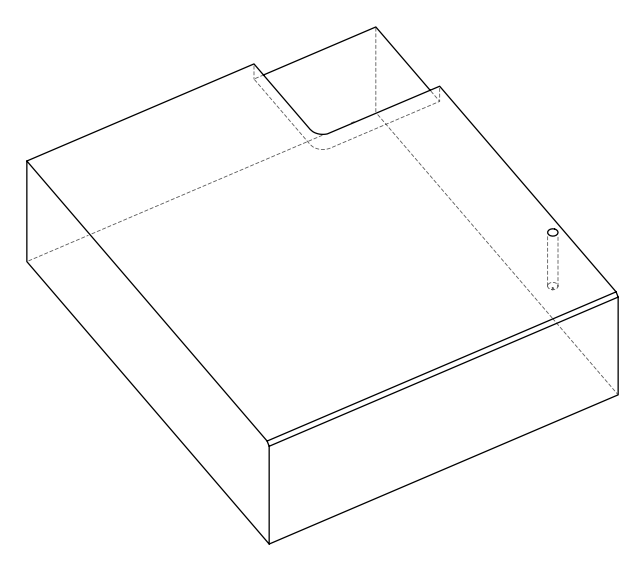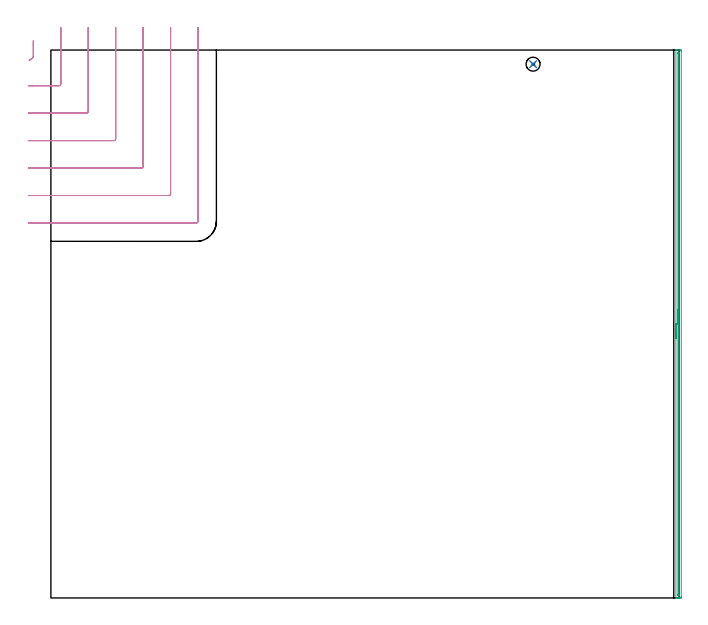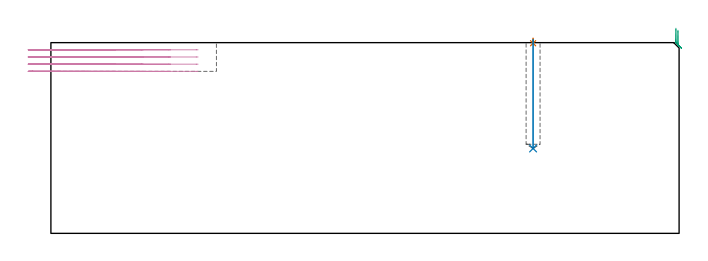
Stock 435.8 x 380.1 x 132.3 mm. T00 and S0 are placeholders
(PLAN: 4 operations, 3 tool changes, 15 min)
(1 SPOT_DRILL | STEP1POCKET | NXT0321_9005460120000 | 0.03 min | 1 mm3)
(2 DRILL_BLIND_HOLE_INTO_CENTER | STEP1POCKET | UGT0301_492 | 0.3 min | 5249 mm3)
(3 AREA_MILL | FG_CHAMFER_SURFACE | UGT0205_001 | 6.23 min | 2602 mm3)
(4 MILL_CORNER_NOTCH_RECTANGULAR | CORNER_NOTCH_RECTANGULAR | UGT0201_109 | Follow Part, ap 6.35, ae 75% | 8.43 min | 302356 mm3)
(TOOL NXT0321_9005460120000 | NC Spot Drill, 142deg, 12mm, Carbide, Uncoated | D12 PA142 FL30 Z2)
(TOOL UGT0301_492 | Carbide Drill 9.7 mm | D9.7 PA118 FL87 Z2)
(TOOL UGT0205_001 | Chamfer Mill 20 x 3 x 45 deg. | D20 FL50 Z2)
(TOOL UGT0201_109 | End Mill 25.4 mm | D25.4 FL25 Z2)
(OP 1 SPOT_DRILL)
G17 G21 G94 G90
T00 M6
G54
G17 G0 G90 X334.5 Y370.3 S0 M3
G43 Z142.3 H0
G94 G81 G98 Z131.883 F250. R135.3
G80
M5
M2
(OP 2 DRILL_BLIND_HOLE_INTO_CENTER)
G17 G21 G94 G90
T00 M6
G54
G17 G0 G90 X334.5 Y370.3 S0 M3
G43 Z142.3 H0
G94 G81 G98 Z58.9 F250. R134.3
G80
M5
M2
(OP 3 AREA_MILL)
G17 G21 G94 G90
T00 M6
G54
G17 G0 G90 X433.6 Y180.05 S1061 M3
G43 Z142.3 H0
G94 G1 Y180.088 Z141.428 F250.
Y180.202 Z140.563
Y180.391 Z139.712
Y180.653 Z138.88
Y180.987 Z138.074
Y181.39 Z137.3
Y181.858 Z136.564
Y182.39 Z135.872
Y182.979 Z135.229
Y183.622 Z134.639
Y184.314 Z134.108
Y185.05 Z133.64
Y185.824 Z133.237
Y186.63 Z132.903
Y187.462 Z132.641
Y188.313 Z132.452
Y189.178 Z132.338
Y190.05 Z132.3
Y379.926
X433.603 Y380.091 Z132.288
X433.63 Y380.1 Z132.261
X434.005 Z131.894
X434.317 Z131.583
X435.007 Z130.888
X436.238 Z129.659
X436.78 Y380.096 Z129.115
X437.291 Y380.091 Z128.605
X437.294 Y379.998 Z128.602
X437.299 Y379.479 Z128.601
X437.3 Y378.955 Z128.6
Y0.989
X437.299 Y0.621 Z128.601
X437.294 Y0.102 Z128.602
X437.291 Y0.008 Z128.605
X436.78 Y0. Z129.115
X436.238 Z129.659
X435.893 Z130.003
X435.352 Z130.545
X435.007 Z130.888
X434.317 Z131.582
X434.005 Z131.894
X433.63 Z132.261
X433.603 Y0.009 Z132.288
X433.6 Y0.173 Z132.3
Y190.05
X435.014 Z130.886
Y377.678
X435.015 Y377.912 Z130.885
X435.018 Y378.022 Z130.882
X435.021 Y378.074 Z130.879
X435.024 Y378.09 Z130.876
X435.046 Y378.092 Z130.854
X435.248 Y378.097 Z130.652
X435.489 Y378.099 Z130.411
X435.747 Y378.096 Z130.153
X435.859 Y378.092 Z130.041
X435.877 Y378.09 Z130.023
X435.879 Y378.074 Z130.021
X435.883 Y378.023 Z130.017
X435.885 Y377.915 Z130.015
X435.886 Y377.7 Z130.014
X435.885 Y2.184 Z130.015
X435.884 Y2.074 Z130.016
X435.881 Y2.02 Z130.019
X435.88 Y2.014 Z130.02
X435.856 Y2.01 Z130.044
X435.782 Y2.005 Z130.118
X435.41 Y2.001 Z130.49
X435.153 Y2.004 Z130.747
X435.041 Y2.008 Z130.859
X435.024 Y2.01 Z130.876
X435.021 Y2.026 Z130.879
X435.017 Y2.077 Z130.883
X435.015 Y2.185 Z130.885
X435.014 Y2.4 Z130.886
Y190.05
Y190.922 Z130.924
Y191.786 Z131.038
Y192.638 Z131.227
Y193.47 Z131.489
Y194.276 Z131.823
Y195.05 Z132.226
Y195.786 Z132.694
Y196.478 Z133.225
Y197.121 Z133.815
Y197.71 Z134.458
Y198.242 Z135.15
Y198.71 Z135.886
Y199.113 Z136.66
Y199.447 Z137.466
Y199.709 Z138.298
Y199.898 Z139.149
Y200.012 Z140.014
Y200.05 Z140.886
G0 Z142.3
M5
M2
(OP 4 MILL_CORNER_NOTCH_RECTANGULAR)
G17 G21 G94 G90
T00 M6
G54
G17 G0 G90 X-15.086 Y372.839 S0 M3
G43 Z142.3 H0
Z127.325
G94 G1 X-12.7 Y374.657 F250.
G3 X-12.2 Y375.659 R1.27 F500.
G1 Y383.628
Y386.628 F250.
G0 Z142.3
X-15.7 Y355.35
Z127.325
G1 X-12.7
X5.588 F500.
G3 X6.85 Y356.612 R1.27
G1 Y392.8
Y395.8 F250.
G0 Z142.3
X-15.7 Y336.3
Z127.325
G1 X-12.7
X24.637 F500.
G3 X25.9 Y337.563 R1.27
G1 Y392.8
Y395.8 F250.
G0 Z142.3
X-15.7 Y317.25
Z127.325
G1 X-12.7
X43.687 F500.
G3 X44.95 Y318.513 R1.27
G1 Y392.8
Y395.8 F250.
G0 Z142.3
X-15.7 Y298.2
Z127.325
G1 X-12.7
X62.736 F500.
G3 X64. Y299.464 R1.27
G1 Y392.8
Y395.8 F250.
G0 Z142.3
X-15.7 Y279.15
Z127.325
G1 X-12.7
X81.786 F500.
G3 X83.05 Y280.414 R1.27
G1 Y392.8
Y395.8 F250.
G0 Z142.3
X-15.7 Y260.1
Z127.325
G1 X-12.7
X100.836 F500.
G3 X102.1 Y261.364 R1.27
G1 Y392.8
Y395.8 F250.
G0 Z142.3
X-15.086 Y372.839
Z122.35
G1 X-12.7 Y374.657
G3 X-12.2 Y375.659 R1.27 F500.
G1 Y383.628
Y386.628 F250.
G0 Z142.3
X-15.7 Y355.35
Z122.35
G1 X-12.7
X5.588 F500.
G3 X6.85 Y356.612 R1.27
G1 Y392.8
Y395.8 F250.
G0 Z142.3
X-15.7 Y336.3
Z122.35
G1 X-12.7
X24.637 F500.
G3 X25.9 Y337.563 R1.27
G1 Y392.8
Y395.8 F250.
G0 Z142.3
X-15.7 Y317.25
Z122.35
G1 X-12.7
X43.687 F500.
G3 X44.95 Y318.513 R1.27
G1 Y392.8
Y395.8 F250.
G0 Z142.3
X-15.7 Y298.2
Z122.35
G1 X-12.7
X62.736 F500.
G3 X64. Y299.464 R1.27
G1 Y392.8
Y395.8 F250.
G0 Z142.3
X-15.7 Y279.15
Z122.35
G1 X-12.7
X81.786 F500.
G3 X83.05 Y280.414 R1.27
G1 Y392.8
Y395.8 F250.
G0 Z142.3
X-15.7 Y260.1
Z122.35
G1 X-12.7
X100.836 F500.
G3 X102.1 Y261.364 R1.27
G1 Y392.8
Y395.8 F250.
G0 Z142.3
X-15.086 Y372.839
Z117.375
G1 X-12.7 Y374.657
G3 X-12.2 Y375.659 R1.27 F500.
G1 Y383.628
Y386.628 F250.
G0 Z142.3
X-15.7 Y355.35
Z117.375
G1 X-12.7
X5.588 F500.
G3 X6.85 Y356.612 R1.27
G1 Y392.8
Y395.8 F250.
G0 Z142.3
X-15.7 Y336.3
Z117.375
G1 X-12.7
X24.637 F500.
G3 X25.9 Y337.563 R1.27
G1 Y392.8
Y395.8 F250.
G0 Z142.3
X-15.7 Y317.25
Z117.375
G1 X-12.7
X43.687 F500.
G3 X44.95 Y318.513 R1.27
G1 Y392.8
Y395.8 F250.
G0 Z142.3
X-15.7 Y298.2
Z117.375
G1 X-12.7
X62.736 F500.
G3 X64. Y299.464 R1.27
G1 Y392.8
Y395.8 F250.
G0 Z142.3
X-15.7 Y279.15
Z117.375
G1 X-12.7
X81.786 F500.
G3 X83.05 Y280.414 R1.27
G1 Y392.8
Y395.8 F250.
G0 Z142.3
X-15.7 Y260.1
Z117.375
G1 X-12.7
X100.836 F500.
G3 X102.1 Y261.364 R1.27
G1 Y392.8
Y395.8 F250.
G0 Z142.3
X-15.086 Y372.839
Z112.4
G1 X-12.7 Y374.657
G3 X-12.2 Y375.659 R1.27 F500.
G1 Y383.628
Y386.628 F250.
G0 Z142.3
X-15.7 Y355.35
Z112.4
G1 X-12.7
X5.588 F500.
G3 X6.85 Y356.612 R1.27
G1 Y392.8
Y395.8 F250.
G0 Z142.3
X-15.7 Y336.3
Z112.4
G1 X-12.7
X24.637 F500.
G3 X25.9 Y337.563 R1.27
G1 Y392.8
Y395.8 F250.
G0 Z142.3
X-15.7 Y317.25
Z112.4
G1 X-12.7
X43.687 F500.
G3 X44.95 Y318.513 R1.27
G1 Y392.8
Y395.8 F250.
G0 Z142.3
X-15.7 Y298.2
Z112.4
G1 X-12.7
X62.736 F500.
G3 X64. Y299.464 R1.27
G1 Y392.8
Y395.8 F250.
G0 Z142.3
X-15.7 Y279.15
Z112.4
G1 X-12.7
X81.786 F500.
G3 X83.05 Y280.414 R1.27
G1 Y392.8
Y395.8 F250.
G0 Z142.3
X-15.7 Y260.1
Z112.4
G1 X-12.7
X100.836 F500.
G3 X102.1 Y261.364 R1.27
G1 Y392.8
Y395.8 F250.
G0 Z142.3
M5
M2
